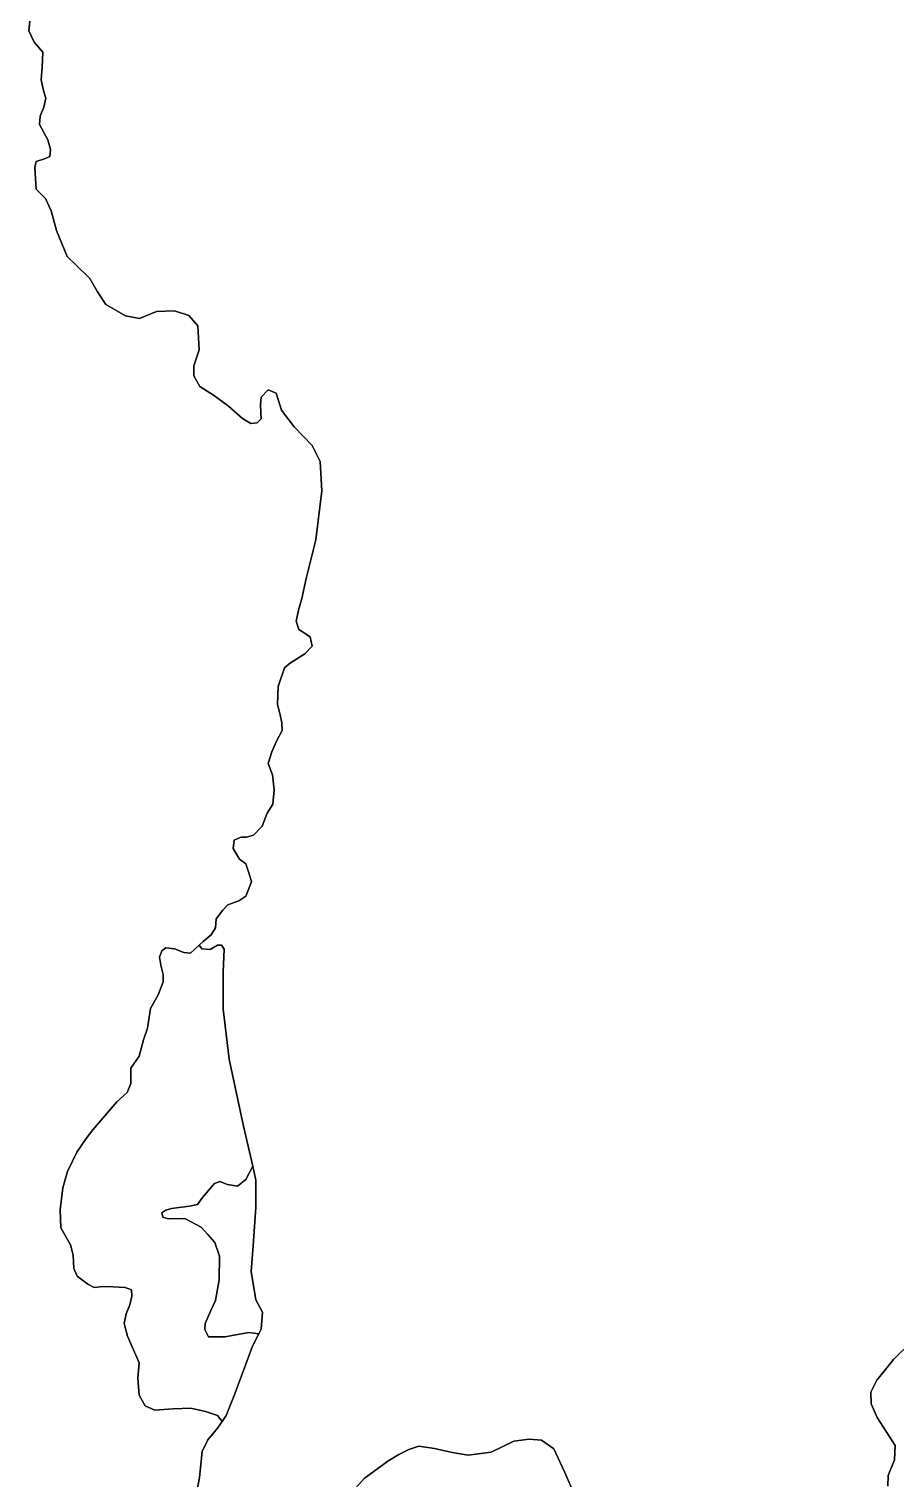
# Model space of a CAD drawing. Header units: inches. Extents: x 288635 to 1232953, y 676945 to 1655780.
# Drawn here: x 362961 to 376571, y 913366 to 936147 of the extents above; entities that cross this region are included whole.
import ezdxf

# ---------------------------------------------------------------- set-up
doc = ezdxf.new("R2010")
doc.units = ezdxf.units.IN
doc.header["$MEASUREMENT"] = 0

msp = doc.modelspace()

# ---------------------------------------------------------------- linework, layer by layer
at = {"color": 1}
for points in [[(365572.8637, 913023.8847), (365638.9038, 913389.6455), (365684.6239, 913796.0463), (365770.9841, 913978.9266), (365923.3844, 914161.807), (365994.6855, 914267.4383), (366060.5447, 914365.0074), (366197.705, 914705.3681), (366472.0255, 915452.1296), (366572.2173, 915648.8024), (366609.1858, 915721.3701), (366629.5058, 915985.5307), (366527.9056, 916178.571), (366451.7055, 916625.6119), (366482.1855, 917026.9327), (366527.9056, 917631.454), (366527.9056, 918063.2548), (366477.3024, 918278.6427), (366329.7852, 918906.5365), (366106.2648, 919963.1786), (366014.8246, 920745.5002), (366014.8246, 920861.9594), (366014.8246, 921329.7014), (366030.0646, 921690.3821), (365984.3445, 921751.3422), (365923.3844, 921751.3422), (365806.5442, 921685.3021), (365674.4639, 921695.4621), (365633.8238, 921751.3422), (365699.864, 921812.3023), (365821.7842, 921913.9025), (365892.9044, 922025.6627), (365903.0644, 922167.903), (365999.5846, 922299.9833), (366085.9447, 922386.3435), (366258.6651, 922447.3036), (366370.4253, 922523.5037), (366456.4155, 922746.1294), (366420.0612, 922875.2944), (366369.2611, 923032.7748), (366267.6609, 923103.8949), (366171.1407, 923271.5352), (366186.3808, 923403.6155), (366287.981, 923449.3356), (366379.4212, 923449.3356), (366491.1814, 923479.8157), (366623.2616, 923622.0559), (366704.5418, 923825.2563), (366790.902, 923967.4966), (366811.222, 924191.0171), (366785.822, 924429.7776), (366719.7818, 924607.5779), (366775.662, 924790.4583), (366851.8621, 924958.0986), (366938.2223, 925125.7389), (366933.1423, 925247.6592), (366907.7422, 925369.5794), (366867.1021, 925532.1398), (366877.2622, 925816.6203), (366973.7823, 926111.2609), (367070.3025, 926187.4611), (367293.823, 926329.7014), (367410.6632, 926451.6216), (367380.1832, 926598.9419), (367202.3828, 926710.7021), (367161.7427, 926842.7824), (367197.3028, 927015.5027), (367248.1029, 927198.3831), (367319.223, 927513.3437), (367466.5433, 928122.9449), (367563.0635, 928890.0265), (367537.6635, 929352.3074), (367410.6632, 929601.2279), (367126.1827, 929895.8685), (366928.0623, 930160.029), (366846.3756, 930425.1403), (366718.7997, 930478.803), (366608.0216, 930363.2294), (366597.8616, 930246.3892), (366602.9416, 930114.3089), (366608.0216, 930022.8687), (366547.0615, 929956.8286), (366445.4613, 929946.6686), (366318.461, 930027.9487), (366094.9406, 930220.9891), (365876.5002, 930383.5495), (365647.8997, 930530.8698), (365551.3795, 930698.5101), (365551.3795, 930855.9904), (365632.6597, 931104.9109), (365612.3396, 931480.8317), (365475.1794, 931643.392), (365246.5789, 931719.5921), (364962.0983, 931709.4321), (364697.9378, 931597.6719), (364479.4974, 931638.312), (364169.6167, 931816.1123), (364037.5365, 932019.3127), (363915.6162, 932227.5931), (363702.2558, 932435.8736), (363560.0155, 932573.0338), (363392.3752, 932979.4347), (363311.095, 933289.3153), (363219.6548, 933482.3557), (363072.3345, 933629.676), (363052.0145, 933970.0366), (363072.3345, 934066.5568), (363204.4148, 934107.1969), (363285.695, 934142.757), (363300.935, 934254.5172), (363255.2149, 934406.9175), (363123.1346, 934645.678), (363138.3747, 934777.7582), (363194.2548, 934919.9985), (363224.7349, 935062.2388), (363194.2548, 935158.759), (363153.6147, 935346.7194), (363168.8547, 935549.9198), (363179.0148, 935783.6003), (363041.8545, 935941.0806), (362960.5743, 936118.8809), (362985.9744, 936372.8814)], [(362985.9744, 936372.8814), (362960.5743, 936118.8809), (363041.8545, 935941.0806), (363179.0148, 935783.6003), (363168.8547, 935549.9198), (363153.6147, 935346.7194), (363194.2548, 935158.759), (363224.7349, 935062.2388), (363194.2548, 934919.9985), (363138.3747, 934777.7582), (363123.1346, 934645.678), (363255.2149, 934406.9175), (363300.935, 934254.5172), (363285.695, 934142.757), (363204.4148, 934107.1969), (363072.3345, 934066.5568), (363052.0145, 933970.0366), (363072.3345, 933629.676), (363219.6548, 933482.3557), (363311.095, 933289.3153), (363392.3752, 932979.4347), (363560.0155, 932573.0338), (363702.2558, 932435.8736), (363915.6162, 932227.5931), (364037.5365, 932019.3127), (364169.6167, 931816.1123), (364479.4974, 931638.312), (364697.9378, 931597.6719), (364962.0983, 931709.4321), (365246.5789, 931719.5921), (365475.1794, 931643.392), (365612.3396, 931480.8317), (365632.6597, 931104.9109), (365551.3795, 930855.9904), (365551.3795, 930698.5101), (365647.8997, 930530.8698), (365876.5002, 930383.5495), (366094.9406, 930220.9891), (366318.461, 930027.9487), (366445.4613, 929946.6686), (366547.0615, 929956.8286), (366608.0216, 930022.8687), (366602.9416, 930114.3089), (366597.8616, 930246.3892), (366608.0216, 930363.2294), (366718.7997, 930478.803), (366846.3756, 930425.1403), (366928.0623, 930160.029), (367126.1827, 929895.8685), (367410.6632, 929601.2279), (367537.6635, 929352.3074), (367563.0635, 928890.0265), (367466.5433, 928122.9449), (367319.223, 927513.3437), (367248.1029, 927198.3831), (367197.3028, 927015.5027), (367161.7427, 926842.7824), (367202.3828, 926710.7021), (367380.1832, 926598.9419), (367410.6632, 926451.6216), (367293.823, 926329.7014), (367070.3025, 926187.4611), (366973.7823, 926111.2609), (366877.2622, 925816.6203), (366867.1021, 925532.1398), (366907.7422, 925369.5794), (366933.1423, 925247.6592), (366938.2223, 925125.7389), (366851.8621, 924958.0986), (366775.662, 924790.4583), (366719.7818, 924607.5779), (366785.822, 924429.7776), (366811.222, 924191.0171), (366790.902, 923967.4966), (366704.5418, 923825.2563), (366623.2616, 923622.0559), (366491.1814, 923479.8157), (366379.4212, 923449.3356), (366287.981, 923449.3356), (366186.3808, 923403.6155), (366171.1407, 923271.5352), (366267.6609, 923103.8949), (366369.2611, 923032.7748), (366420.0612, 922875.2944), (366456.4155, 922746.1294), (366370.4253, 922523.5037), (366258.6651, 922447.3036), (366085.9447, 922386.3435), (365999.5846, 922299.9833), (365903.0644, 922167.903), (365892.9044, 922025.6627), (365821.7842, 921913.9025), (365699.864, 921812.3023), (365633.8238, 921751.3422), (365498.7877, 921625.2309), (365392.9542, 921637.9309), (365249.0206, 921697.1977), (365113.5536, 921709.8977), (365045.8202, 921663.331), (365011.9534, 921565.9641), (365033.1202, 921438.9638), (365071.2202, 921290.7969), (365071.2202, 921176.4966), (364990.7867, 920973.2962), (364872.2532, 920760.3591), (364821.4531, 920449.2085), (364757.9529, 920265.0582), (364694.4528, 920011.0577), (364561.1025, 919820.5573), (364561.1025, 919579.2568), (364503.9524, 919439.5565), (364338.8521, 919293.5062), (363964.2013, 918849.0053), (363860.4316, 918712.9916), (363712.2646, 918501.3245), (363564.0976, 918196.5239), (363492.1308, 917938.29), (363449.7974, 917595.3893), (363462.4974, 917311.7554), (363614.8977, 917045.0549), (363657.2312, 916879.9546), (363665.6978, 916672.5208), (363716.4979, 916553.9873), (363885.8316, 916426.987), (363983.1985, 916376.1869), (364127.1321, 916388.8869), (364283.7657, 916384.6536), (364470.0328, 916376.1869), (364571.633, 916338.0868), (364575.8663, 916240.72), (364546.2329, 916101.0197), (364486.9661, 915961.3194), (364457.3328, 915808.9191), (364508.1329, 915609.952), (364605.4997, 915394.0516), (364690.1665, 915190.8512), (364673.2332, 914949.5507), (364694.3999, 914682.8502), (364787.5334, 914517.7499), (364939.9337, 914445.783), (365227.801, 914466.9498), (365502.9682, 914479.6498), (365735.802, 914424.6163), (365922.069, 914361.1162), (365994.6855, 914267.4383), (365923.3844, 914161.807), (365770.9841, 913978.9266), (365684.6239, 913796.0463), (365638.9038, 913389.6455), (365572.8637, 913023.8847)], [(376835.2462, 915528.3297), (376545.6857, 915243.8492), (376398.735, 915059.4405), (376286.6051, 914918.7285), (376190.0849, 914730.7682), (376195.165, 914547.8878), (376291.6852, 914329.4474), (376571.0857, 913892.5665), (376560.9257, 913669.046), (376464.4055, 913420.1255), (376459.3255, 913252.4852)], [(376459.3255, 913252.4852), (376464.4055, 913420.1255), (376560.9257, 913669.046), (376571.0857, 913892.5665), (376291.6852, 914329.4474), (376195.165, 914547.8878), (376190.0849, 914730.7682), (376286.6051, 914918.7285), (376398.735, 915059.4405), (376545.6857, 915243.8492), (376835.2462, 915528.3297)], [(371485.9955, 913227.0851), (371379.3153, 913476.0056), (371211.675, 913841.7664), (371013.5546, 913973.8466), (370820.5142, 913989.0867), (370581.7537, 913958.6066), (370226.153, 913785.8863), (369860.3923, 913740.1662), (369611.4718, 913780.8063), (369332.0712, 913846.8464), (369088.2307, 913882.4065), (368930.7504, 913826.5263), (368773.2701, 913750.3262), (368600.5498, 913643.646), (368229.709, 913374.4054), (367960.4685, 913074.6848)], [(367960.4685, 913074.6848), (368229.709, 913374.4054), (368600.5498, 913643.646), (368773.2701, 913750.3262), (368930.7504, 913826.5263), (369088.2307, 913882.4065), (369332.0712, 913846.8464), (369611.4718, 913780.8063), (369860.3923, 913740.1662), (370226.153, 913785.8863), (370581.7537, 913958.6066), (370820.5142, 913989.0867), (371013.5546, 913973.8466), (371211.675, 913841.7664), (371379.3153, 913476.0056), (371485.9955, 913227.0851)]]:
    msp.add_lwpolyline(points, dxfattribs=at)
for points in [[(366030.0646, 921690.3821), (366014.8246, 921329.7014), (366014.8246, 920861.9594), (366014.8246, 920745.5002), (366106.2648, 919963.1786), (366329.7852, 918906.5365), (366477.3024, 918278.6427), (366370.8032, 918073.757), (366239.5696, 917967.9234), (366082.936, 917993.3235), (365960.1691, 918039.8902), (365875.5023, 918006.0235), (365685.0019, 917785.8897), (365608.8017, 917680.0562), (365481.8015, 917654.6561), (365202.4009, 917616.5561), (365109.2674, 917586.9227), (365045.7673, 917548.8226), (365062.7006, 917481.0891), (365147.3675, 917451.4557), (365409.8347, 917459.9224), (365668.0685, 917324.4555), (365771.5267, 917204.4439), (365879.7356, 917078.9216), (365955.9357, 916867.2546), (365951.7024, 916494.7205), (365892.4356, 916168.7532), (365816.2355, 916012.1195), (365727.3353, 915808.9191), (365723.1019, 915715.7856), (365782.3687, 915597.252), (366040.6026, 915597.252), (366413.1367, 915664.9855), (366572.2173, 915648.8024), (366472.0255, 915452.1296), (366197.705, 914705.3681), (366060.5447, 914365.0074), (365994.6855, 914267.4383), (365922.069, 914361.1162), (365735.802, 914424.6163), (365502.9682, 914479.6498), (365227.801, 914466.9498), (364939.9337, 914445.783), (364787.5334, 914517.7499), (364694.3999, 914682.8502), (364673.2332, 914949.5507), (364690.1665, 915190.8512), (364605.4997, 915394.0516), (364508.1329, 915609.952), (364457.3328, 915808.9191), (364486.9661, 915961.3194), (364546.2329, 916101.0197), (364575.8663, 916240.72), (364571.633, 916338.0868), (364470.0328, 916376.1869), (364283.7657, 916384.6536), (364127.1321, 916388.8869), (363983.1985, 916376.1869), (363885.8316, 916426.987), (363716.4979, 916553.9873), (363665.6978, 916672.5208), (363657.2312, 916879.9546), (363614.8977, 917045.0549), (363462.4974, 917311.7554), (363449.7974, 917595.3893), (363492.1308, 917938.29), (363564.0976, 918196.5239), (363712.2646, 918501.3245), (363860.4316, 918712.9916), (363964.2013, 918849.0053), (364338.8521, 919293.5062), (364503.9524, 919439.5565), (364561.1025, 919579.2568), (364561.1025, 919820.5573), (364694.4528, 920011.0577), (364757.9529, 920265.0582), (364821.4531, 920449.2085), (364872.2532, 920760.3591), (364990.7867, 920973.2962), (365071.2202, 921176.4966), (365071.2202, 921290.7969), (365033.1202, 921438.9638), (365011.9534, 921565.9641), (365045.8202, 921663.331), (365113.5536, 921709.8977), (365249.0206, 921697.1977), (365392.9542, 921637.9309), (365498.7877, 921625.2309), (365633.8238, 921751.3422), (365674.4639, 921695.4621), (365806.5442, 921685.3021), (365923.3844, 921751.3422), (365984.3445, 921751.3422), (366030.0646, 921690.3821)], [(366527.9056, 918063.2548), (366527.9056, 917631.454), (366482.1855, 917026.9327), (366451.7055, 916625.6119), (366527.9056, 916178.571), (366629.5058, 915985.5307), (366609.1858, 915721.3701), (366572.2173, 915648.8024), (366413.1367, 915664.9855), (366040.6026, 915597.252), (365782.3687, 915597.252), (365723.1019, 915715.7856), (365727.3353, 915808.9191), (365816.2355, 916012.1195), (365892.4356, 916168.7532), (365951.7024, 916494.7205), (365955.9357, 916867.2546), (365879.7356, 917078.9216), (365771.5267, 917204.4439), (365668.0685, 917324.4555), (365409.8347, 917459.9224), (365147.3675, 917451.4557), (365062.7006, 917481.0891), (365045.7673, 917548.8226), (365109.2674, 917586.9227), (365202.4009, 917616.5561), (365481.8015, 917654.6561), (365608.8017, 917680.0562), (365685.0019, 917785.8897), (365875.5023, 918006.0235), (365960.1691, 918039.8902), (366082.936, 917993.3235), (366239.5696, 917967.9234), (366370.8032, 918073.757), (366477.3024, 918278.6427), (366527.9056, 918063.2548)]]:
    msp.add_lwpolyline(points, close=True, dxfattribs=at)

doc.saveas('drawing.dxf')
